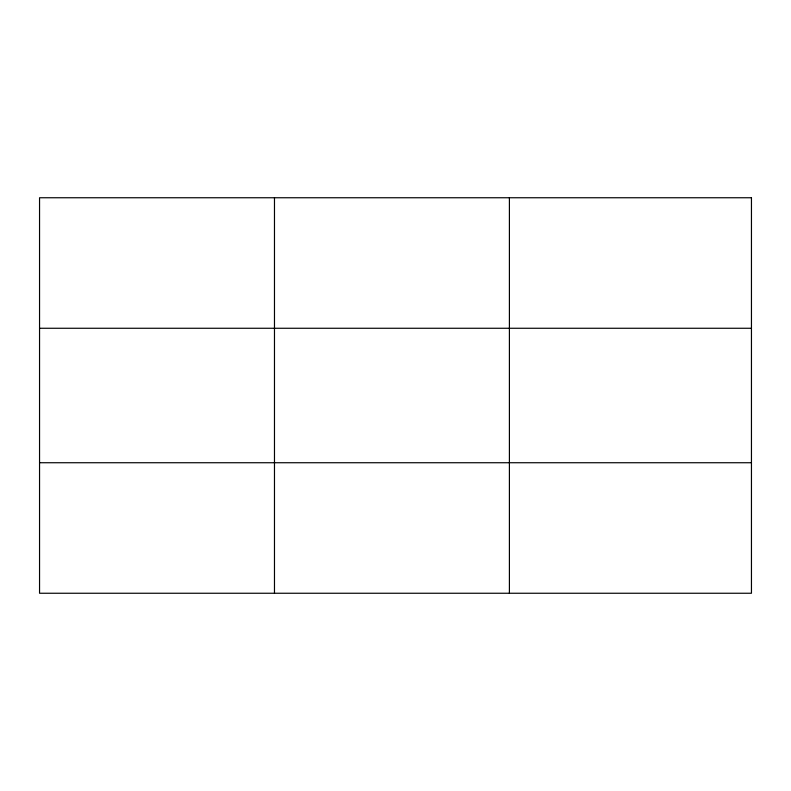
<?xml version="1.0" encoding="UTF-8"?>
<svg xmlns="http://www.w3.org/2000/svg" width="791" height="791" viewBox="0 0 791 791"><rect width="100%" height="100%" fill="white"/><g stroke="black" fill="none" stroke-linecap="round" stroke-linejoin="round"><path stroke-width="1.19" d="M274.477 593.25L274.477 197.75M509.404 593.25L509.404 197.75M39.55 328.265L751.45 328.265M39.55 462.735L751.45 462.735M751.45 197.75L39.55 197.75L39.55 593.25L751.45 593.25L751.45 197.75"/></g></svg>
